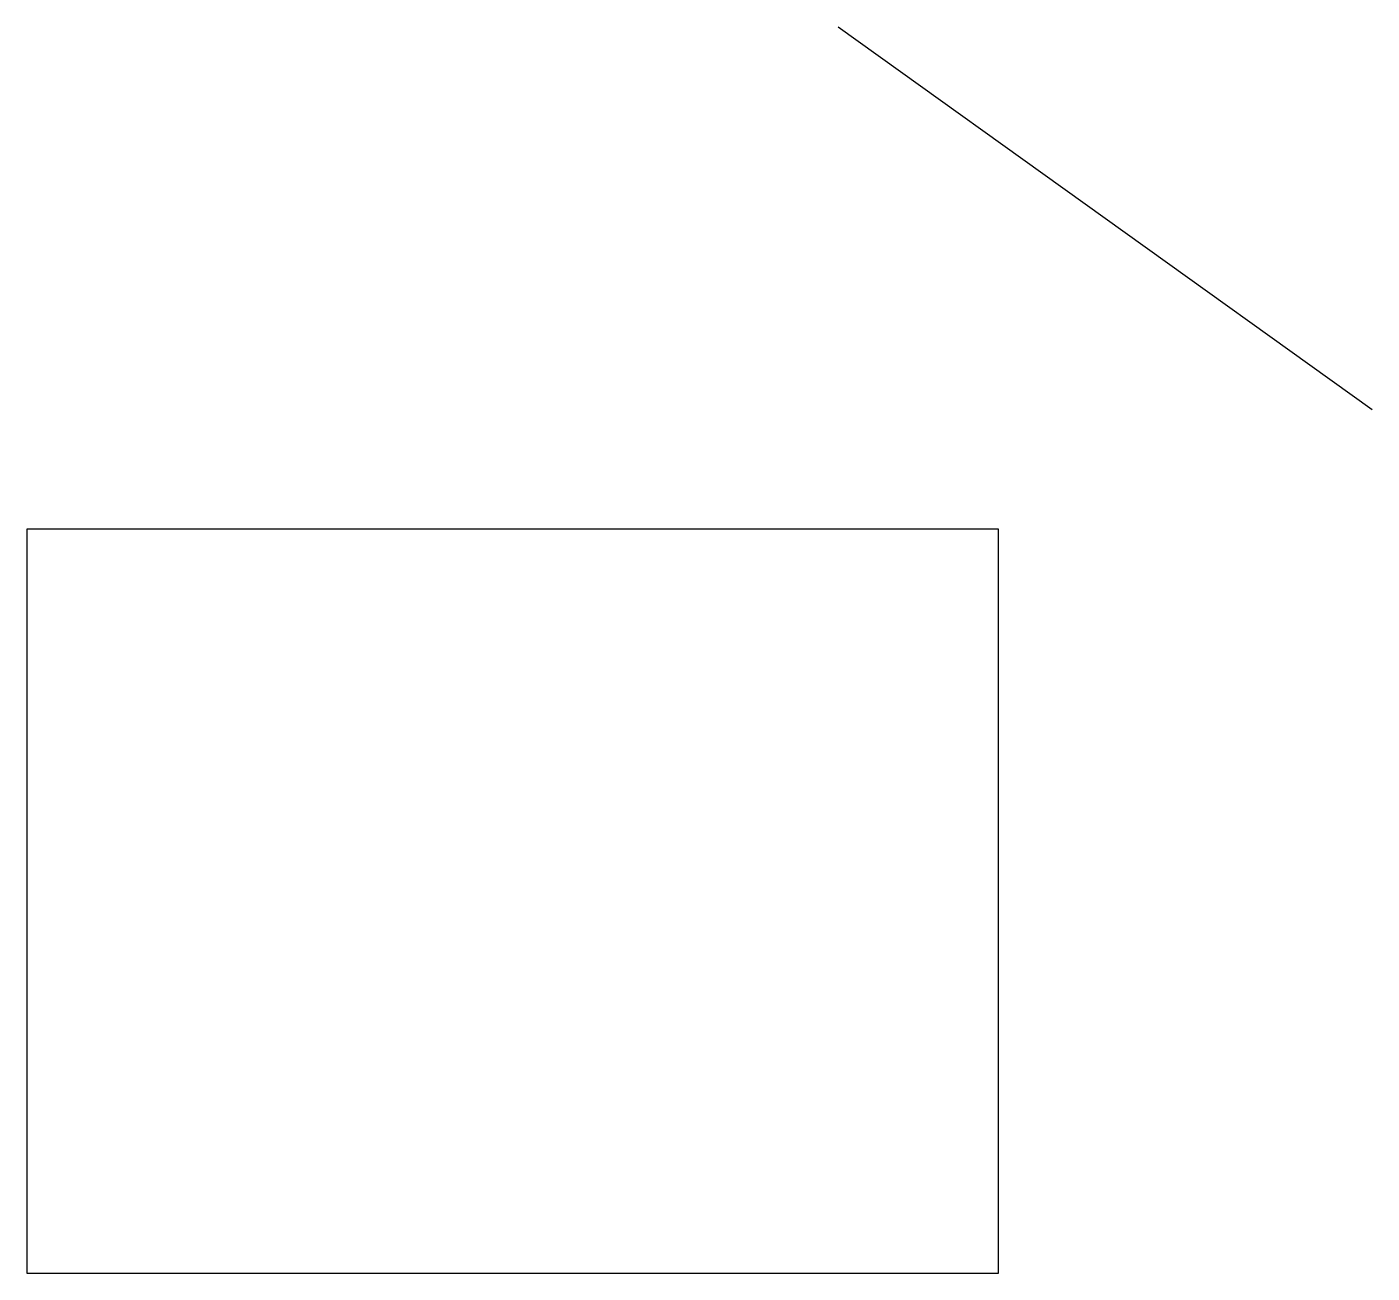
# Model space of a CAD drawing. Header units: inches. Extents: x 10 to 23.8, y 7.7 to 20.5.
import ezdxf

# ---------------------------------------------------------------- set-up
doc = ezdxf.new("R2010")
doc.units = ezdxf.units.IN
doc.header["$MEASUREMENT"] = 0

# ---------------------------------------------------------------- blocks, each defined once
blk = doc.blocks.new('BL-Parent')
blk.add_line((8.351, 12.83), (13.845, 8.891))
blk.add_lwpolyline([(0, 0), (10, 0), (10, 7.66), (0, 7.66)], close=True)

msp = doc.modelspace()

# ---------------------------------------------------------------- block references
msp.add_blockref('BL-Parent', (10, 7.66))

doc.saveas('drawing.dxf')
